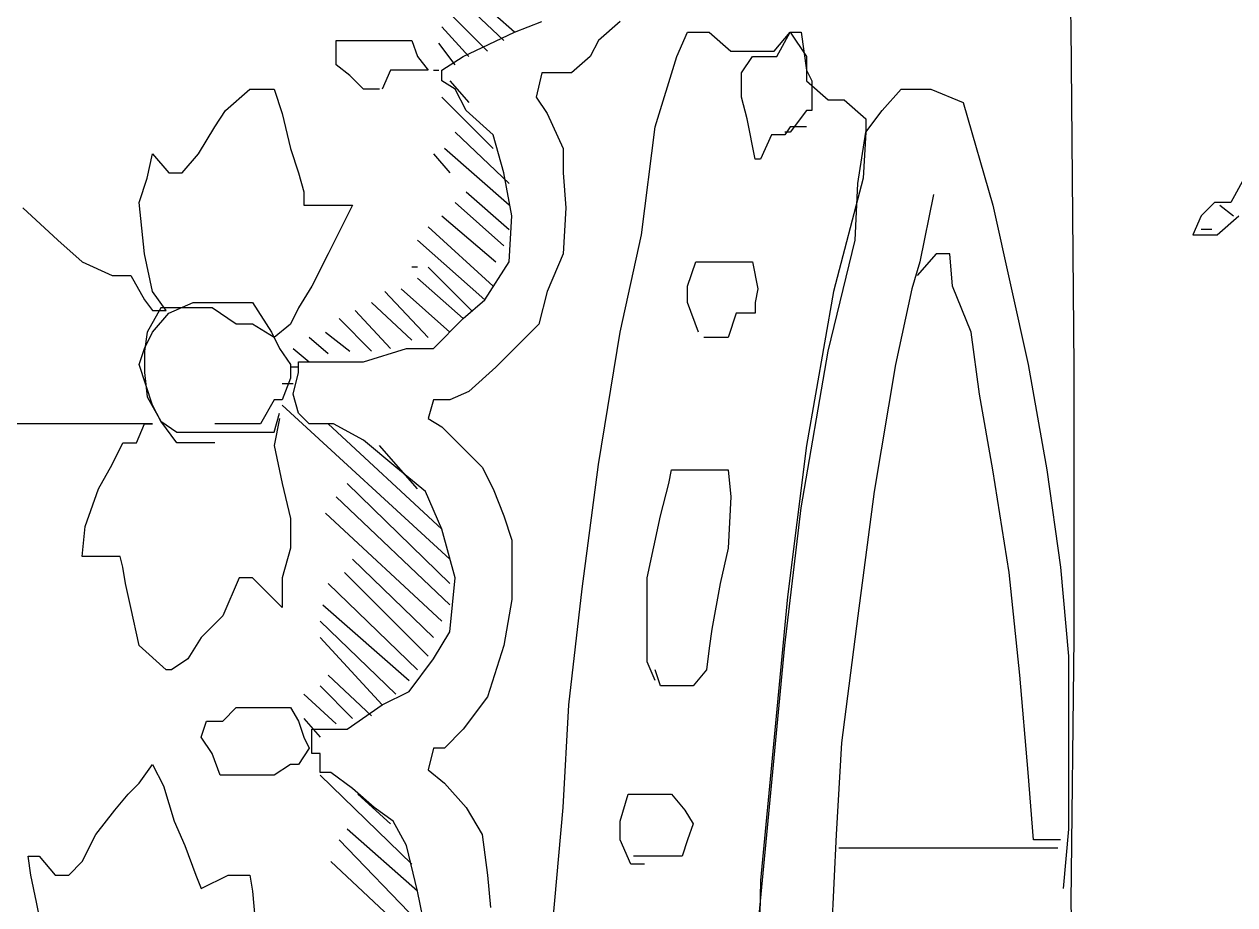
# Model space of a CAD drawing. Extents: x 735054 to 735644, y 4350981 to 4352008.
# Drawn here: x 735081.105 to 735085.585, y 4351842.97 to 4351846.23 of the extents above; entities that cross this region are included whole.
import ezdxf

# ---------------------------------------------------------------- set-up
doc = ezdxf.new("R2010")
doc.units = 0
doc.layers.get('0').update_dxf_attribs({"linetype": 'CONTINUOUS'})

msp = doc.modelspace()

# ---------------------------------------------------------------- linework, layer by layer
at = {"color": 0, "linetype": 'CONTINUOUS'}
for p, q in [((735084.98, 4351846.22), (735084.95, 4351847.31)), ((735084.98, 4351846.22), (735084.95, 4351847.31)), ((735082.71, 4351846.33), (735082.88, 4351846.17)), ((735082.71, 4351846.33), (735082.88, 4351846.17)), ((735082.92, 4351846.2), (735082.74, 4351846.36)), ((735082.92, 4351846.2), (735082.74, 4351846.36)), ((735082.82, 4351846.13), (735082.68, 4351846.27)), ((735082.82, 4351846.13), (735082.68, 4351846.27)), ((735082.92, 4351846.2), (735083.02, 4351846.24)), ((735082.92, 4351846.2), (735083.02, 4351846.24)), ((735083.31, 4351846.24), (735083.23, 4351846.17)), ((735083.31, 4351846.24), (735083.23, 4351846.17)), ((735082.65, 4351846.22), (735082.75, 4351846.11)), ((735082.65, 4351846.22), (735082.75, 4351846.11)), ((735082.73, 4351846.11), (735082.92, 4351846.2)), ((735082.73, 4351846.11), (735082.92, 4351846.2)), ((735083.52, 4351846.11), (735083.56, 4351846.2)), ((735083.52, 4351846.11), (735083.56, 4351846.2)), ((735083.56, 4351846.2), (735083.59, 4351846.2)), ((735083.56, 4351846.2), (735083.59, 4351846.2)), ((735083.59, 4351846.2), (735083.64, 4351846.2)), ((735083.59, 4351846.2), (735083.64, 4351846.2)), ((735083.64, 4351846.2), (735083.72, 4351846.13)), ((735083.64, 4351846.2), (735083.72, 4351846.13)), ((735083.88, 4351846.13), (735083.94, 4351846.2)), ((735083.88, 4351846.13), (735083.94, 4351846.2)), ((735083.89, 4351846.11), (735083.94, 4351846.2)), ((735083.89, 4351846.11), (735083.94, 4351846.2)), ((735083.94, 4351846.2), (735084, 4351846.11)), ((735083.94, 4351846.2), (735083.98, 4351846.2)), ((735083.94, 4351846.2), (735084, 4351846.11)), ((735083.94, 4351846.2), (735083.98, 4351846.2)), ((735083.98, 4351846.2), (735084, 4351846.06)), ((735083.98, 4351846.2), (735084, 4351846.06)), ((735084.99, 4351844.96), (735084.98, 4351846.22)), ((735084.99, 4351844.96), (735084.98, 4351846.22)), ((735082.26, 4351846.08), (735082.26, 4351846.17)), ((735082.26, 4351846.17), (735082.3, 4351846.17)), ((735082.26, 4351846.08), (735082.26, 4351846.17)), ((735082.26, 4351846.17), (735082.3, 4351846.17)), ((735082.3, 4351846.17), (735082.36, 4351846.17)), ((735082.3, 4351846.17), (735082.36, 4351846.17)), ((735082.36, 4351846.17), (735082.42, 4351846.17)), ((735082.36, 4351846.17), (735082.42, 4351846.17)), ((735082.42, 4351846.17), (735082.48, 4351846.17)), ((735082.42, 4351846.17), (735082.48, 4351846.17)), ((735082.48, 4351846.17), (735082.54, 4351846.17)), ((735082.48, 4351846.17), (735082.54, 4351846.17)), ((735082.54, 4351846.17), (735082.56, 4351846.11)), ((735082.54, 4351846.17), (735082.56, 4351846.11)), ((735082.7, 4351846.08), (735082.64, 4351846.16)), ((735082.7, 4351846.08), (735082.64, 4351846.16)), ((735083.23, 4351846.17), (735083.2, 4351846.11)), ((735083.23, 4351846.17), (735083.2, 4351846.11)), ((735082.56, 4351846.11), (735082.6, 4351846.06)), ((735082.56, 4351846.11), (735082.6, 4351846.06)), ((735082.65, 4351846.06), (735082.73, 4351846.11)), ((735082.65, 4351846.06), (735082.73, 4351846.11)), ((735083.2, 4351846.11), (735083.13, 4351846.05)), ((735083.2, 4351846.11), (735083.13, 4351846.05)), ((735083.44, 4351845.85), (735083.52, 4351846.11)), ((735083.44, 4351845.85), (735083.52, 4351846.11)), ((735083.72, 4351846.13), (735083.76, 4351846.13)), ((735083.72, 4351846.13), (735083.76, 4351846.13)), ((735083.76, 4351846.13), (735083.83, 4351846.13)), ((735083.76, 4351846.13), (735083.83, 4351846.13)), ((735083.76, 4351846.05), (735083.8, 4351846.11)), ((735083.76, 4351846.05), (735083.8, 4351846.11)), ((735083.8, 4351846.11), (735083.84, 4351846.11)), ((735083.8, 4351846.11), (735083.84, 4351846.11)), ((735083.83, 4351846.13), (735083.88, 4351846.13)), ((735083.83, 4351846.13), (735083.88, 4351846.13)), ((735083.84, 4351846.11), (735083.89, 4351846.11)), ((735083.84, 4351846.11), (735083.89, 4351846.11)), ((735084, 4351846.11), (735084, 4351846.02)), ((735084, 4351846.11), (735084, 4351846.02)), ((735082.31, 4351846.04), (735082.26, 4351846.08)), ((735082.31, 4351846.04), (735082.26, 4351846.08)), ((735082.36, 4351845.99), (735082.31, 4351846.04)), ((735082.36, 4351845.99), (735082.31, 4351846.04)), ((735082.46, 4351846.06), (735082.43, 4351845.99)), ((735082.46, 4351846.06), (735082.43, 4351845.99)), ((735082.53, 4351846.06), (735082.46, 4351846.06)), ((735082.53, 4351846.06), (735082.46, 4351846.06)), ((735082.56, 4351846.06), (735082.53, 4351846.06)), ((735082.56, 4351846.06), (735082.53, 4351846.06)), ((735082.6, 4351846.06), (735082.56, 4351846.06)), ((735082.6, 4351846.06), (735082.56, 4351846.06)), ((735082.62, 4351846.06), (735082.64, 4351846.06)), ((735082.62, 4351846.06), (735082.64, 4351846.06)), ((735082.65, 4351846.02), (735082.65, 4351846.06)), ((735082.65, 4351846.02), (735082.65, 4351846.06)), ((735082.7, 4351845.99), (735082.65, 4351846.02)), ((735082.7, 4351845.99), (735082.65, 4351846.02)), ((735082.68, 4351846.02), (735082.75, 4351845.94)), ((735082.68, 4351846.02), (735082.75, 4351845.94)), ((735083.02, 4351846.05), (735083, 4351845.96)), ((735083.02, 4351846.05), (735083, 4351845.96)), ((735083.06, 4351846.05), (735083.02, 4351846.05)), ((735083.06, 4351846.05), (735083.02, 4351846.05)), ((735083.13, 4351846.05), (735083.06, 4351846.05)), ((735083.13, 4351846.05), (735083.06, 4351846.05)), ((735083.76, 4351845.96), (735083.76, 4351846.05)), ((735083.76, 4351845.96), (735083.76, 4351846.05)), ((735084, 4351846.06), (735084.02, 4351846.02)), ((735084, 4351846.06), (735084.02, 4351846.02)), ((735084, 4351846.02), (735084.08, 4351845.95)), ((735084, 4351846.02), (735084.08, 4351845.95)), ((735084.02, 4351846.02), (735084.02, 4351845.96)), ((735084.02, 4351846.02), (735084.02, 4351845.96)), ((735081.85, 4351845.91), (735081.94, 4351845.99)), ((735081.85, 4351845.91), (735081.94, 4351845.99)), ((735081.94, 4351845.99), (735082, 4351845.99)), ((735081.94, 4351845.99), (735082, 4351845.99)), ((735082, 4351845.99), (735082.03, 4351845.99)), ((735082, 4351845.99), (735082.03, 4351845.99)), ((735082.03, 4351845.99), (735082.06, 4351845.9)), ((735082.03, 4351845.99), (735082.06, 4351845.9)), ((735082.42, 4351845.99), (735082.36, 4351845.99)), ((735082.42, 4351845.99), (735082.36, 4351845.99)), ((735082.74, 4351845.91), (735082.7, 4351845.99)), ((735082.74, 4351845.91), (735082.7, 4351845.99)), ((735084.28, 4351845.91), (735084.35, 4351845.99)), ((735084.28, 4351845.91), (735084.35, 4351845.99)), ((735084.35, 4351845.99), (735084.46, 4351845.99)), ((735084.35, 4351845.99), (735084.46, 4351845.99)), ((735084.46, 4351845.99), (735084.58, 4351845.94)), ((735084.46, 4351845.99), (735084.58, 4351845.94)), ((735082.84, 4351845.77), (735082.65, 4351845.96)), ((735082.84, 4351845.77), (735082.65, 4351845.96)), ((735083, 4351845.96), (735083.04, 4351845.9)), ((735083, 4351845.96), (735083.04, 4351845.9)), ((735083.78, 4351845.88), (735083.76, 4351845.96)), ((735083.78, 4351845.88), (735083.76, 4351845.96)), ((735084.02, 4351845.96), (735084.02, 4351845.91)), ((735084.02, 4351845.96), (735084.02, 4351845.91)), ((735084.08, 4351845.95), (735084.14, 4351845.95)), ((735084.08, 4351845.95), (735084.14, 4351845.95)), ((735084.14, 4351845.95), (735084.22, 4351845.88)), ((735084.14, 4351845.95), (735084.22, 4351845.88)), ((735084.58, 4351845.94), (735084.69, 4351845.56)), ((735084.58, 4351845.94), (735084.69, 4351845.56)), ((735081.81, 4351845.85), (735081.85, 4351845.91)), ((735081.81, 4351845.85), (735081.85, 4351845.91)), ((735082.06, 4351845.9), (735082.09, 4351845.77)), ((735082.06, 4351845.9), (735082.09, 4351845.77)), ((735082.84, 4351845.82), (735082.74, 4351845.91)), ((735082.84, 4351845.82), (735082.74, 4351845.91)), ((735083.04, 4351845.9), (735083.1, 4351845.77)), ((735083.04, 4351845.9), (735083.1, 4351845.77)), ((735084, 4351845.91), (735083.94, 4351845.83)), ((735084, 4351845.91), (735083.94, 4351845.83)), ((735084.02, 4351845.91), (735084, 4351845.91)), ((735084.02, 4351845.91), (735084, 4351845.91)), ((735084.22, 4351845.83), (735084.28, 4351845.91)), ((735084.22, 4351845.83), (735084.28, 4351845.91)), ((735081.75, 4351845.75), (735081.81, 4351845.85)), ((735081.75, 4351845.75), (735081.81, 4351845.85)), ((735083.39, 4351845.45), (735083.44, 4351845.85)), ((735083.39, 4351845.45), (735083.44, 4351845.85)), ((735083.81, 4351845.73), (735083.78, 4351845.88)), ((735083.81, 4351845.73), (735083.78, 4351845.88)), ((735083.94, 4351845.85), (735083.92, 4351845.82)), ((735083.94, 4351845.85), (735083.92, 4351845.82)), ((735084, 4351845.85), (735083.94, 4351845.85)), ((735084, 4351845.85), (735083.94, 4351845.85)), ((735084.22, 4351845.88), (735084.22, 4351845.83)), ((735084.22, 4351845.88), (735084.22, 4351845.83)), ((735082.7, 4351845.83), (735082.9, 4351845.64)), ((735082.7, 4351845.83), (735082.9, 4351845.64)), ((735082.88, 4351845.68), (735082.84, 4351845.82)), ((735082.88, 4351845.68), (735082.84, 4351845.82)), ((735083.87, 4351845.82), (735083.83, 4351845.73)), ((735083.87, 4351845.82), (735083.83, 4351845.73)), ((735083.92, 4351845.82), (735083.87, 4351845.82)), ((735083.92, 4351845.82), (735083.87, 4351845.82)), ((735083.94, 4351845.83), (735083.92, 4351845.83)), ((735083.94, 4351845.83), (735083.92, 4351845.83)), ((735084.19, 4351845.64), (735084.22, 4351845.83)), ((735084.19, 4351845.64), (735084.22, 4351845.83)), ((735084.22, 4351845.83), (735084.21, 4351845.66)), ((735084.22, 4351845.83), (735084.21, 4351845.66)), ((735081.56, 4351845.66), (735081.58, 4351845.75)), ((735081.56, 4351845.66), (735081.58, 4351845.75)), ((735081.58, 4351845.75), (735081.64, 4351845.68)), ((735081.58, 4351845.75), (735081.64, 4351845.68)), ((735081.69, 4351845.68), (735081.75, 4351845.75)), ((735081.69, 4351845.68), (735081.75, 4351845.75)), ((735082.09, 4351845.77), (735082.12, 4351845.68)), ((735082.09, 4351845.77), (735082.12, 4351845.68)), ((735082.62, 4351845.75), (735082.68, 4351845.68)), ((735082.62, 4351845.75), (735082.68, 4351845.68)), ((735082.9, 4351845.56), (735082.66, 4351845.77)), ((735082.9, 4351845.56), (735082.66, 4351845.77)), ((735083.1, 4351845.77), (735083.1, 4351845.68)), ((735083.1, 4351845.77), (735083.1, 4351845.68)), ((735083.83, 4351845.73), (735083.81, 4351845.73)), ((735083.83, 4351845.73), (735083.81, 4351845.73)), ((735081.53, 4351845.57), (735081.56, 4351845.66)), ((735081.53, 4351845.57), (735081.56, 4351845.66)), ((735081.64, 4351845.68), (735081.69, 4351845.68)), ((735081.64, 4351845.68), (735081.69, 4351845.68)), ((735082.12, 4351845.68), (735082.14, 4351845.61)), ((735082.12, 4351845.68), (735082.14, 4351845.61)), ((735082.91, 4351845.52), (735082.88, 4351845.68)), ((735082.91, 4351845.52), (735082.88, 4351845.68)), ((735083.1, 4351845.68), (735083.11, 4351845.55)), ((735083.1, 4351845.68), (735083.11, 4351845.55)), ((735084.21, 4351845.66), (735084.1, 4351845.24)), ((735084.21, 4351845.66), (735084.1, 4351845.24)), ((735085.62, 4351845.66), (735085.57, 4351845.57)), ((735085.62, 4351845.66), (735085.57, 4351845.57)), ((735084.18, 4351845.43), (735084.19, 4351845.64)), ((735084.18, 4351845.43), (735084.19, 4351845.64)), ((735081.55, 4351845.38), (735081.53, 4351845.57)), ((735081.55, 4351845.38), (735081.53, 4351845.57)), ((735082.14, 4351845.61), (735082.14, 4351845.56)), ((735082.14, 4351845.61), (735082.14, 4351845.56)), ((735082.88, 4351845.41), (735082.7, 4351845.57)), ((735082.88, 4351845.41), (735082.7, 4351845.57)), ((735082.74, 4351845.61), (735082.9, 4351845.47)), ((735082.74, 4351845.61), (735082.9, 4351845.47)), ((735084.47, 4351845.6), (735084.42, 4351845.35)), ((735084.47, 4351845.6), (735084.42, 4351845.35)), ((735085.51, 4351845.57), (735085.46, 4351845.52)), ((735085.51, 4351845.57), (735085.46, 4351845.52)), ((735085.57, 4351845.57), (735085.51, 4351845.57)), ((735085.57, 4351845.57), (735085.51, 4351845.57)), ((735081.1, 4351845.55), (735081.23, 4351845.43)), ((735081.1, 4351845.55), (735081.23, 4351845.43)), ((735082.14, 4351845.56), (735082.24, 4351845.56)), ((735082.14, 4351845.56), (735082.24, 4351845.56)), ((735082.24, 4351845.56), (735082.32, 4351845.56)), ((735082.24, 4351845.56), (735082.32, 4351845.56)), ((735082.32, 4351845.56), (735082.3, 4351845.52)), ((735082.32, 4351845.56), (735082.3, 4351845.52)), ((735083.11, 4351845.55), (735083.1, 4351845.38)), ((735083.11, 4351845.55), (735083.1, 4351845.38)), ((735084.69, 4351845.56), (735084.82, 4351844.97)), ((735084.69, 4351845.56), (735084.82, 4351844.97)), ((735085.53, 4351845.56), (735085.58, 4351845.52)), ((735085.53, 4351845.56), (735085.58, 4351845.52)), ((735082.3, 4351845.52), (735082.23, 4351845.38)), ((735082.3, 4351845.52), (735082.23, 4351845.38)), ((735082.84, 4351845.26), (735082.6, 4351845.48)), ((735082.84, 4351845.26), (735082.6, 4351845.48)), ((735082.65, 4351845.52), (735082.85, 4351845.35)), ((735082.65, 4351845.52), (735082.85, 4351845.35)), ((735082.9, 4351845.35), (735082.91, 4351845.52)), ((735082.9, 4351845.35), (735082.91, 4351845.52)), ((735085.46, 4351845.52), (735085.43, 4351845.45)), ((735085.46, 4351845.52), (735085.43, 4351845.45)), ((735085.52, 4351845.45), (735085.6, 4351845.52)), ((735085.52, 4351845.45), (735085.6, 4351845.52)), ((735083.31, 4351845.09), (735083.39, 4351845.45)), ((735083.31, 4351845.09), (735083.39, 4351845.45)), ((735085.43, 4351845.45), (735085.52, 4351845.45)), ((735085.43, 4351845.45), (735085.52, 4351845.45)), ((735085.5, 4351845.47), (735085.46, 4351845.47)), ((735085.5, 4351845.47), (735085.46, 4351845.47)), ((735081.23, 4351845.43), (735081.32, 4351845.35)), ((735081.23, 4351845.43), (735081.32, 4351845.35)), ((735082.56, 4351845.43), (735082.81, 4351845.21)), ((735082.56, 4351845.43), (735082.81, 4351845.21)), ((735084.08, 4351845.02), (735084.18, 4351845.43)), ((735084.08, 4351845.02), (735084.18, 4351845.43)), ((735081.32, 4351845.35), (735081.43, 4351845.3)), ((735081.32, 4351845.35), (735081.43, 4351845.3)), ((735081.58, 4351845.24), (735081.55, 4351845.38)), ((735081.58, 4351845.24), (735081.55, 4351845.38)), ((735082.23, 4351845.38), (735082.17, 4351845.26)), ((735082.23, 4351845.38), (735082.17, 4351845.26)), ((735082.81, 4351845.21), (735082.9, 4351845.35)), ((735082.81, 4351845.21), (735082.9, 4351845.35)), ((735083.1, 4351845.38), (735083.04, 4351845.24)), ((735083.1, 4351845.38), (735083.04, 4351845.24)), ((735083.56, 4351845.26), (735083.59, 4351845.35)), ((735083.56, 4351845.26), (735083.59, 4351845.35)), ((735083.59, 4351845.35), (735083.67, 4351845.35)), ((735083.59, 4351845.35), (735083.67, 4351845.35)), ((735083.67, 4351845.35), (735083.74, 4351845.35)), ((735083.67, 4351845.35), (735083.74, 4351845.35)), ((735083.74, 4351845.35), (735083.8, 4351845.35)), ((735083.74, 4351845.35), (735083.8, 4351845.35)), ((735083.8, 4351845.35), (735083.82, 4351845.25)), ((735083.8, 4351845.35), (735083.82, 4351845.25)), ((735084.42, 4351845.35), (735084.39, 4351845.25)), ((735084.42, 4351845.35), (735084.39, 4351845.25)), ((735084.48, 4351845.38), (735084.41, 4351845.3)), ((735084.48, 4351845.38), (735084.41, 4351845.3)), ((735084.53, 4351845.38), (735084.48, 4351845.38)), ((735084.53, 4351845.38), (735084.48, 4351845.38)), ((735084.54, 4351845.26), (735084.53, 4351845.38)), ((735084.54, 4351845.26), (735084.53, 4351845.38)), ((735081.43, 4351845.3), (735081.5, 4351845.3)), ((735081.43, 4351845.3), (735081.5, 4351845.3)), ((735081.5, 4351845.3), (735081.55, 4351845.21)), ((735081.5, 4351845.3), (735081.55, 4351845.21)), ((735082.56, 4351845.33), (735082.54, 4351845.33)), ((735082.56, 4351845.33), (735082.54, 4351845.33)), ((735082.76, 4351845.17), (735082.6, 4351845.33)), ((735082.76, 4351845.17), (735082.6, 4351845.33)), ((735082.17, 4351845.26), (735082.12, 4351845.18)), ((735082.17, 4351845.26), (735082.12, 4351845.18)), ((735082.56, 4351845.29), (735082.73, 4351845.14)), ((735082.56, 4351845.29), (735082.73, 4351845.14)), ((735083.56, 4351845.2), (735083.56, 4351845.26)), ((735083.56, 4351845.2), (735083.56, 4351845.26)), ((735084.61, 4351845.09), (735084.54, 4351845.26)), ((735084.61, 4351845.09), (735084.54, 4351845.26)), ((735081.55, 4351845.21), (735081.58, 4351845.17)), ((735081.55, 4351845.21), (735081.58, 4351845.17)), ((735081.63, 4351845.17), (735081.58, 4351845.24)), ((735081.63, 4351845.17), (735081.58, 4351845.24)), ((735082.44, 4351845.24), (735082.6, 4351845.07)), ((735082.44, 4351845.24), (735082.6, 4351845.07)), ((735082.68, 4351845.09), (735082.5, 4351845.25)), ((735082.68, 4351845.09), (735082.5, 4351845.25)), ((735082.73, 4351845.14), (735082.81, 4351845.21)), ((735082.73, 4351845.14), (735082.81, 4351845.21)), ((735083.04, 4351845.24), (735083.01, 4351845.12)), ((735083.04, 4351845.24), (735083.01, 4351845.12)), ((735083.82, 4351845.25), (735083.81, 4351845.2)), ((735083.82, 4351845.25), (735083.81, 4351845.2)), ((735084.1, 4351845.24), (735084, 4351844.67)), ((735084.1, 4351845.24), (735084, 4351844.67)), ((735084.39, 4351845.25), (735084.33, 4351844.97)), ((735084.39, 4351845.25), (735084.33, 4351844.97)), ((735081.61, 4351845.18), (735081.56, 4351845.09)), ((735081.61, 4351845.18), (735081.56, 4351845.09)), ((735081.58, 4351845.17), (735081.63, 4351845.17)), ((735081.58, 4351845.17), (735081.63, 4351845.17)), ((735081.67, 4351845.18), (735081.61, 4351845.18)), ((735081.67, 4351845.18), (735081.61, 4351845.18)), ((735081.64, 4351845.16), (735081.73, 4351845.2)), ((735081.64, 4351845.16), (735081.73, 4351845.2)), ((735081.8, 4351845.18), (735081.67, 4351845.18)), ((735081.8, 4351845.18), (735081.67, 4351845.18)), ((735081.73, 4351845.2), (735081.81, 4351845.2)), ((735081.73, 4351845.2), (735081.81, 4351845.2)), ((735081.89, 4351845.12), (735081.8, 4351845.18)), ((735081.89, 4351845.12), (735081.8, 4351845.18)), ((735081.81, 4351845.2), (735081.89, 4351845.2)), ((735081.81, 4351845.2), (735081.89, 4351845.2)), ((735081.89, 4351845.2), (735081.95, 4351845.2)), ((735081.89, 4351845.2), (735081.95, 4351845.2)), ((735081.95, 4351845.2), (735082.02, 4351845.09)), ((735081.95, 4351845.2), (735082.02, 4351845.09)), ((735082.12, 4351845.18), (735082.09, 4351845.12)), ((735082.12, 4351845.18), (735082.09, 4351845.12)), ((735082.33, 4351845.17), (735082.46, 4351845.03)), ((735082.33, 4351845.17), (735082.46, 4351845.03)), ((735082.54, 4351845.06), (735082.39, 4351845.2)), ((735082.54, 4351845.06), (735082.39, 4351845.2)), ((735083.6, 4351845.09), (735083.56, 4351845.2)), ((735083.6, 4351845.09), (735083.56, 4351845.2)), ((735083.81, 4351845.2), (735083.81, 4351845.16)), ((735083.81, 4351845.2), (735083.81, 4351845.16)), ((735081.58, 4351845.09), (735081.64, 4351845.16)), ((735081.58, 4351845.09), (735081.64, 4351845.16)), ((735081.95, 4351845.12), (735081.89, 4351845.12)), ((735081.95, 4351845.12), (735081.89, 4351845.12)), ((735082.03, 4351845.07), (735081.95, 4351845.12)), ((735082.03, 4351845.07), (735081.95, 4351845.12)), ((735082.09, 4351845.12), (735082.03, 4351845.07)), ((735082.09, 4351845.12), (735082.03, 4351845.07)), ((735082.39, 4351845.02), (735082.27, 4351845.14)), ((735082.39, 4351845.02), (735082.27, 4351845.14)), ((735082.62, 4351845.03), (735082.73, 4351845.14)), ((735082.62, 4351845.03), (735082.73, 4351845.14)), ((735083.01, 4351845.12), (735082.92, 4351845.03)), ((735083.01, 4351845.12), (735082.92, 4351845.03)), ((735083.74, 4351845.16), (735083.71, 4351845.07)), ((735083.74, 4351845.16), (735083.71, 4351845.07)), ((735083.8, 4351845.16), (735083.74, 4351845.16)), ((735083.8, 4351845.16), (735083.74, 4351845.16)), ((735083.81, 4351845.16), (735083.8, 4351845.16)), ((735083.81, 4351845.16), (735083.8, 4351845.16)), ((735081.56, 4351845.09), (735081.55, 4351845.02)), ((735081.55, 4351845.03), (735081.58, 4351845.09)), ((735081.56, 4351845.09), (735081.55, 4351845.02)), ((735081.55, 4351845.03), (735081.58, 4351845.09)), ((735082.02, 4351845.09), (735082.05, 4351845.03)), ((735082.02, 4351845.09), (735082.05, 4351845.03)), ((735082.22, 4351845.09), (735082.31, 4351845.02)), ((735082.22, 4351845.09), (735082.31, 4351845.02)), ((735083.23, 4351844.6), (735083.31, 4351845.09)), ((735083.23, 4351844.6), (735083.31, 4351845.09)), ((735084.64, 4351844.86), (735084.61, 4351845.09)), ((735084.64, 4351844.86), (735084.61, 4351845.09)), ((735082.23, 4351845.01), (735082.16, 4351845.07)), ((735082.23, 4351845.01), (735082.16, 4351845.07)), ((735083.65, 4351845.07), (735083.62, 4351845.07)), ((735083.65, 4351845.07), (735083.62, 4351845.07)), ((735083.71, 4351845.07), (735083.65, 4351845.07)), ((735083.71, 4351845.07), (735083.65, 4351845.07)), ((735081.53, 4351844.97), (735081.55, 4351845.03)), ((735081.53, 4351844.97), (735081.55, 4351845.03)), ((735081.55, 4351845.02), (735081.55, 4351844.94)), ((735081.55, 4351845.02), (735081.55, 4351844.94)), ((735082.05, 4351845.03), (735082.09, 4351844.97)), ((735082.05, 4351845.03), (735082.09, 4351844.97)), ((735082.1, 4351845.03), (735082.16, 4351844.98)), ((735082.1, 4351845.03), (735082.16, 4351844.98)), ((735082.36, 4351844.98), (735082.52, 4351845.03)), ((735082.36, 4351844.98), (735082.52, 4351845.03)), ((735082.52, 4351845.03), (735082.62, 4351845.03)), ((735082.52, 4351845.03), (735082.62, 4351845.03)), ((735082.92, 4351845.03), (735082.85, 4351844.96)), ((735082.92, 4351845.03), (735082.85, 4351844.96)), ((735083.98, 4351844.44), (735084.08, 4351845.02)), ((735083.98, 4351844.44), (735084.08, 4351845.02)), ((735081.58, 4351844.82), (735081.53, 4351844.97)), ((735081.58, 4351844.82), (735081.53, 4351844.97)), ((735082.09, 4351844.97), (735082.09, 4351844.92)), ((735082.09, 4351844.97), (735082.09, 4351844.92)), ((735082.12, 4351844.96), (735082.09, 4351844.96)), ((735082.12, 4351844.96), (735082.09, 4351844.96)), ((735082.12, 4351844.94), (735082.12, 4351844.98)), ((735082.12, 4351844.98), (735082.17, 4351844.98)), ((735082.12, 4351844.94), (735082.12, 4351844.98)), ((735082.12, 4351844.98), (735082.17, 4351844.98)), ((735082.17, 4351844.98), (735082.36, 4351844.98)), ((735082.17, 4351844.98), (735082.36, 4351844.98)), ((735082.85, 4351844.96), (735082.75, 4351844.87)), ((735082.85, 4351844.96), (735082.75, 4351844.87)), ((735084.33, 4351844.97), (735084.25, 4351844.5)), ((735084.33, 4351844.97), (735084.25, 4351844.5)), ((735084.82, 4351844.97), (735084.89, 4351844.58)), ((735084.82, 4351844.97), (735084.89, 4351844.58)), ((735084.99, 4351843.96), (735084.99, 4351844.96)), ((735084.99, 4351843.96), (735084.99, 4351844.96)), ((735081.55, 4351844.94), (735081.56, 4351844.85)), ((735081.55, 4351844.94), (735081.56, 4351844.85)), ((735082.09, 4351844.92), (735082.06, 4351844.84)), ((735082.09, 4351844.92), (735082.06, 4351844.84)), ((735082.06, 4351844.9), (735082.1, 4351844.9)), ((735082.06, 4351844.9), (735082.1, 4351844.9)), ((735082.1, 4351844.86), (735082.12, 4351844.94)), ((735082.1, 4351844.86), (735082.12, 4351844.94)), ((735082.12, 4351844.79), (735082.1, 4351844.86)), ((735082.12, 4351844.79), (735082.1, 4351844.86)), ((735082.75, 4351844.87), (735082.68, 4351844.84)), ((735082.75, 4351844.87), (735082.68, 4351844.84)), ((735084.69, 4351844.58), (735084.64, 4351844.86)), ((735084.69, 4351844.58), (735084.64, 4351844.86)), ((735081.56, 4351844.85), (735081.61, 4351844.76)), ((735081.56, 4351844.85), (735081.61, 4351844.76)), ((735081.61, 4351844.76), (735081.58, 4351844.82)), ((735081.61, 4351844.76), (735081.58, 4351844.82)), ((735082.03, 4351844.84), (735081.98, 4351844.75)), ((735082.03, 4351844.84), (735081.98, 4351844.75)), ((735082.06, 4351844.84), (735082.03, 4351844.84)), ((735082.06, 4351844.84), (735082.03, 4351844.84)), ((735082.68, 4351844.25), (735082.06, 4351844.82)), ((735082.68, 4351844.25), (735082.06, 4351844.82)), ((735082.62, 4351844.84), (735082.6, 4351844.77)), ((735082.62, 4351844.84), (735082.6, 4351844.77)), ((735082.68, 4351844.84), (735082.62, 4351844.84)), ((735082.68, 4351844.84), (735082.62, 4351844.84)), ((735082.03, 4351844.72), (735082.05, 4351844.79)), ((735082.03, 4351844.72), (735082.05, 4351844.79)), ((735082.05, 4351844.77), (735082.03, 4351844.67)), ((735082.05, 4351844.77), (735082.03, 4351844.67)), ((735082.16, 4351844.75), (735082.12, 4351844.79)), ((735082.16, 4351844.75), (735082.12, 4351844.79)), ((735082.6, 4351844.77), (735082.65, 4351844.74)), ((735082.6, 4351844.77), (735082.65, 4351844.74)), ((735081.3, 4351844.75), (735081.07, 4351844.75)), ((735081.3, 4351844.75), (735081.07, 4351844.75)), ((735081.4, 4351844.75), (735081.3, 4351844.75)), ((735081.4, 4351844.75), (735081.3, 4351844.75)), ((735081.5, 4351844.75), (735081.4, 4351844.75)), ((735081.5, 4351844.75), (735081.4, 4351844.75)), ((735081.58, 4351844.75), (735081.5, 4351844.75)), ((735081.58, 4351844.75), (735081.5, 4351844.75)), ((735081.52, 4351844.68), (735081.55, 4351844.75)), ((735081.52, 4351844.68), (735081.55, 4351844.75)), ((735081.55, 4351844.75), (735081.58, 4351844.75)), ((735081.55, 4351844.75), (735081.58, 4351844.75)), ((735081.61, 4351844.76), (735081.67, 4351844.72)), ((735081.67, 4351844.68), (735081.61, 4351844.76)), ((735081.61, 4351844.76), (735081.67, 4351844.72)), ((735081.67, 4351844.68), (735081.61, 4351844.76)), ((735081.67, 4351844.72), (735081.76, 4351844.72)), ((735081.67, 4351844.72), (735081.76, 4351844.72)), ((735081.76, 4351844.72), (735081.85, 4351844.72)), ((735081.76, 4351844.72), (735081.85, 4351844.72)), ((735081.86, 4351844.75), (735081.81, 4351844.75)), ((735081.86, 4351844.75), (735081.81, 4351844.75)), ((735081.85, 4351844.72), (735081.97, 4351844.72)), ((735081.85, 4351844.72), (735081.97, 4351844.72)), ((735081.89, 4351844.75), (735081.86, 4351844.75)), ((735081.89, 4351844.75), (735081.86, 4351844.75)), ((735081.94, 4351844.75), (735081.89, 4351844.75)), ((735081.94, 4351844.75), (735081.89, 4351844.75)), ((735081.98, 4351844.75), (735081.94, 4351844.75)), ((735081.98, 4351844.75), (735081.94, 4351844.75)), ((735081.97, 4351844.72), (735082.03, 4351844.72)), ((735081.97, 4351844.72), (735082.03, 4351844.72)), ((735082.25, 4351844.75), (735082.16, 4351844.75)), ((735082.25, 4351844.75), (735082.16, 4351844.75)), ((735082.23, 4351844.75), (735082.65, 4351844.36)), ((735082.23, 4351844.75), (735082.65, 4351844.36)), ((735082.36, 4351844.69), (735082.25, 4351844.75)), ((735082.36, 4351844.69), (735082.25, 4351844.75)), ((735082.65, 4351844.74), (735082.71, 4351844.68)), ((735082.65, 4351844.74), (735082.71, 4351844.68)), ((735081.43, 4351844.6), (735081.47, 4351844.68)), ((735081.43, 4351844.6), (735081.47, 4351844.68)), ((735081.47, 4351844.68), (735081.52, 4351844.68)), ((735081.47, 4351844.68), (735081.52, 4351844.68)), ((735081.75, 4351844.68), (735081.67, 4351844.68)), ((735081.75, 4351844.68), (735081.67, 4351844.68)), ((735081.81, 4351844.68), (735081.75, 4351844.68)), ((735081.81, 4351844.68), (735081.75, 4351844.68)), ((735082.48, 4351844.59), (735082.36, 4351844.69)), ((735082.48, 4351844.59), (735082.36, 4351844.69)), ((735082.71, 4351844.68), (735082.8, 4351844.59)), ((735082.71, 4351844.68), (735082.8, 4351844.59)), ((735082.03, 4351844.67), (735082.06, 4351844.53)), ((735082.03, 4351844.67), (735082.06, 4351844.53)), ((735082.56, 4351844.51), (735082.42, 4351844.67)), ((735082.56, 4351844.51), (735082.42, 4351844.67)), ((735084, 4351844.67), (735083.93, 4351844.11)), ((735084, 4351844.67), (735083.93, 4351844.11)), ((735081.38, 4351844.51), (735081.43, 4351844.6)), ((735081.38, 4351844.51), (735081.43, 4351844.6)), ((735082.59, 4351844.5), (735082.48, 4351844.59)), ((735082.59, 4351844.5), (735082.48, 4351844.59)), ((735082.8, 4351844.59), (735082.84, 4351844.51)), ((735082.8, 4351844.59), (735082.84, 4351844.51)), ((735083.17, 4351844.14), (735083.23, 4351844.6)), ((735083.17, 4351844.14), (735083.23, 4351844.6)), ((735083.49, 4351844.53), (735083.5, 4351844.58)), ((735083.49, 4351844.53), (735083.5, 4351844.58)), ((735083.5, 4351844.58), (735083.56, 4351844.58)), ((735083.5, 4351844.58), (735083.56, 4351844.58)), ((735083.56, 4351844.58), (735083.62, 4351844.58)), ((735083.56, 4351844.58), (735083.62, 4351844.58)), ((735083.62, 4351844.58), (735083.67, 4351844.58)), ((735083.62, 4351844.58), (735083.67, 4351844.58)), ((735083.67, 4351844.58), (735083.71, 4351844.58)), ((735083.67, 4351844.58), (735083.71, 4351844.58)), ((735083.71, 4351844.58), (735083.72, 4351844.48)), ((735083.71, 4351844.58), (735083.72, 4351844.48)), ((735084.75, 4351844.2), (735084.69, 4351844.58)), ((735084.75, 4351844.2), (735084.69, 4351844.58)), ((735084.89, 4351844.58), (735084.94, 4351844.22)), ((735084.89, 4351844.58), (735084.94, 4351844.22)), ((735081.33, 4351844.37), (735081.38, 4351844.51)), ((735081.33, 4351844.37), (735081.38, 4351844.51)), ((735082.06, 4351844.53), (735082.09, 4351844.4)), ((735082.06, 4351844.53), (735082.09, 4351844.4)), ((735082.3, 4351844.53), (735082.68, 4351844.16)), ((735082.3, 4351844.53), (735082.68, 4351844.16)), ((735082.65, 4351844.36), (735082.59, 4351844.5)), ((735082.65, 4351844.36), (735082.59, 4351844.5)), ((735082.84, 4351844.51), (735082.88, 4351844.41)), ((735082.84, 4351844.51), (735082.88, 4351844.41)), ((735083.46, 4351844.41), (735083.49, 4351844.53)), ((735083.46, 4351844.41), (735083.49, 4351844.53)), ((735084.25, 4351844.5), (735084.19, 4351844.04)), ((735084.25, 4351844.5), (735084.19, 4351844.04)), ((735082.68, 4351844.08), (735082.26, 4351844.48)), ((735082.68, 4351844.08), (735082.26, 4351844.48)), ((735083.72, 4351844.48), (735083.71, 4351844.29)), ((735083.72, 4351844.48), (735083.71, 4351844.29)), ((735082.22, 4351844.42), (735082.65, 4351844.02)), ((735082.22, 4351844.42), (735082.65, 4351844.02)), ((735082.88, 4351844.41), (735082.91, 4351844.32)), ((735082.88, 4351844.41), (735082.91, 4351844.32)), ((735083.41, 4351844.18), (735083.46, 4351844.41)), ((735083.41, 4351844.18), (735083.46, 4351844.41)), ((735083.92, 4351843.93), (735083.98, 4351844.44)), ((735083.92, 4351843.93), (735083.98, 4351844.44)), ((735081.32, 4351844.26), (735081.33, 4351844.37)), ((735081.32, 4351844.26), (735081.33, 4351844.37)), ((735082.09, 4351844.4), (735082.09, 4351844.29)), ((735082.09, 4351844.4), (735082.09, 4351844.29)), ((735082.7, 4351844.18), (735082.65, 4351844.36)), ((735082.7, 4351844.18), (735082.65, 4351844.36)), ((735082.91, 4351844.32), (735082.91, 4351844.22)), ((735082.91, 4351844.32), (735082.91, 4351844.22)), ((735082.09, 4351844.29), (735082.06, 4351844.18)), ((735082.09, 4351844.29), (735082.06, 4351844.18)), ((735083.71, 4351844.29), (735083.68, 4351844.16)), ((735083.71, 4351844.29), (735083.68, 4351844.16)), ((735081.41, 4351844.26), (735081.32, 4351844.26)), ((735081.41, 4351844.26), (735081.32, 4351844.26)), ((735081.46, 4351844.26), (735081.41, 4351844.26)), ((735081.46, 4351844.26), (735081.41, 4351844.26)), ((735081.47, 4351844.22), (735081.46, 4351844.26)), ((735081.47, 4351844.22), (735081.46, 4351844.26)), ((735082.62, 4351843.96), (735082.32, 4351844.25)), ((735082.62, 4351843.96), (735082.32, 4351844.25)), ((735081.48, 4351844.16), (735081.47, 4351844.22)), ((735081.48, 4351844.16), (735081.47, 4351844.22)), ((735081.9, 4351844.18), (735081.84, 4351844.04)), ((735081.9, 4351844.18), (735081.84, 4351844.04)), ((735081.95, 4351844.18), (735081.9, 4351844.18)), ((735081.95, 4351844.18), (735081.9, 4351844.18)), ((735082.02, 4351844.11), (735081.95, 4351844.18)), ((735082.02, 4351844.11), (735081.95, 4351844.18)), ((735082.06, 4351844.18), (735082.06, 4351844.14)), ((735082.06, 4351844.18), (735082.06, 4351844.14)), ((735082.29, 4351844.2), (735082.6, 4351843.89)), ((735082.29, 4351844.2), (735082.6, 4351843.89)), ((735082.68, 4351843.98), (735082.7, 4351844.18)), ((735082.68, 4351843.98), (735082.7, 4351844.18)), ((735082.91, 4351844.22), (735082.91, 4351844.1)), ((735082.91, 4351844.22), (735082.91, 4351844.1)), ((735083.41, 4351843.98), (735083.41, 4351844.18)), ((735083.41, 4351843.98), (735083.41, 4351844.18)), ((735084.79, 4351843.82), (735084.75, 4351844.2)), ((735084.79, 4351843.82), (735084.75, 4351844.2)), ((735084.94, 4351844.22), (735084.97, 4351843.89)), ((735084.94, 4351844.22), (735084.97, 4351843.89)), ((735081.5, 4351844.07), (735081.48, 4351844.16)), ((735081.5, 4351844.07), (735081.48, 4351844.16)), ((735082.06, 4351844.14), (735082.06, 4351844.07)), ((735082.06, 4351844.14), (735082.06, 4351844.07)), ((735082.56, 4351843.84), (735082.23, 4351844.16)), ((735082.56, 4351843.84), (735082.23, 4351844.16)), ((735083.12, 4351843.71), (735083.17, 4351844.14)), ((735083.12, 4351843.71), (735083.17, 4351844.14)), ((735083.68, 4351844.16), (735083.65, 4351843.99)), ((735083.68, 4351844.16), (735083.65, 4351843.99)), ((735082.06, 4351844.07), (735082.02, 4351844.11)), ((735082.06, 4351844.07), (735082.02, 4351844.11)), ((735082.91, 4351844.1), (735082.88, 4351843.93)), ((735082.91, 4351844.1), (735082.88, 4351843.93)), ((735083.93, 4351844.11), (735083.88, 4351843.59)), ((735083.93, 4351844.11), (735083.88, 4351843.59)), ((735081.53, 4351843.93), (735081.5, 4351844.07)), ((735081.53, 4351843.93), (735081.5, 4351844.07)), ((735082.21, 4351844.08), (735082.53, 4351843.8)), ((735082.21, 4351844.08), (735082.53, 4351843.8)), ((735081.84, 4351844.04), (735081.76, 4351843.96)), ((735081.84, 4351844.04), (735081.76, 4351843.96)), ((735082.48, 4351843.75), (735082.2, 4351844.02)), ((735082.48, 4351843.75), (735082.2, 4351844.02)), ((735084.19, 4351844.04), (735084.13, 4351843.57)), ((735084.19, 4351844.04), (735084.13, 4351843.57)), ((735081.76, 4351843.96), (735081.71, 4351843.88)), ((735081.76, 4351843.96), (735081.71, 4351843.88)), ((735082.2, 4351843.96), (735082.43, 4351843.71)), ((735082.2, 4351843.96), (735082.43, 4351843.71)), ((735082.62, 4351843.88), (735082.68, 4351843.98)), ((735082.62, 4351843.88), (735082.68, 4351843.98)), ((735083.41, 4351843.87), (735083.41, 4351843.98)), ((735083.41, 4351843.87), (735083.41, 4351843.98)), ((735083.65, 4351843.99), (735083.64, 4351843.92)), ((735083.65, 4351843.99), (735083.64, 4351843.92)), ((735084.98, 4351842.98), (735084.99, 4351843.96)), ((735084.98, 4351842.98), (735084.99, 4351843.96)), ((735081.63, 4351843.84), (735081.53, 4351843.93)), ((735081.63, 4351843.84), (735081.53, 4351843.93)), ((735082.88, 4351843.93), (735082.82, 4351843.74)), ((735082.88, 4351843.93), (735082.82, 4351843.74)), ((735083.64, 4351843.92), (735083.63, 4351843.84)), ((735083.64, 4351843.92), (735083.63, 4351843.84)), ((735083.87, 4351843.41), (735083.92, 4351843.93)), ((735083.87, 4351843.41), (735083.92, 4351843.93)), ((735081.71, 4351843.88), (735081.65, 4351843.84)), ((735081.71, 4351843.88), (735081.65, 4351843.84)), ((735082.53, 4351843.76), (735082.62, 4351843.88)), ((735082.53, 4351843.76), (735082.62, 4351843.88)), ((735083.44, 4351843.8), (735083.41, 4351843.87)), ((735083.44, 4351843.8), (735083.41, 4351843.87)), ((735084.97, 4351843.89), (735084.97, 4351843.5)), ((735084.97, 4351843.89), (735084.97, 4351843.5)), ((735081.65, 4351843.84), (735081.63, 4351843.84)), ((735081.65, 4351843.84), (735081.63, 4351843.84)), ((735083.46, 4351843.78), (735083.44, 4351843.84)), ((735083.46, 4351843.78), (735083.44, 4351843.84)), ((735083.63, 4351843.84), (735083.58, 4351843.78)), ((735083.63, 4351843.84), (735083.58, 4351843.78)), ((735082.2, 4351843.78), (735082.32, 4351843.66)), ((735082.2, 4351843.78), (735082.32, 4351843.66)), ((735082.39, 4351843.67), (735082.23, 4351843.82)), ((735082.39, 4351843.67), (735082.23, 4351843.82)), ((735083.49, 4351843.78), (735083.46, 4351843.78)), ((735083.49, 4351843.78), (735083.46, 4351843.78)), ((735083.54, 4351843.78), (735083.49, 4351843.78)), ((735083.54, 4351843.78), (735083.49, 4351843.78)), ((735083.58, 4351843.78), (735083.54, 4351843.78)), ((735083.58, 4351843.78), (735083.54, 4351843.78)), ((735084.82, 4351843.46), (735084.79, 4351843.82)), ((735084.82, 4351843.46), (735084.79, 4351843.82)), ((735082.26, 4351843.64), (735082.14, 4351843.75)), ((735082.26, 4351843.64), (735082.14, 4351843.75)), ((735082.43, 4351843.71), (735082.53, 4351843.76)), ((735082.43, 4351843.71), (735082.53, 4351843.76)), ((735082.82, 4351843.74), (735082.73, 4351843.62)), ((735082.82, 4351843.74), (735082.73, 4351843.62)), ((735081.84, 4351843.65), (735081.89, 4351843.7)), ((735081.84, 4351843.65), (735081.89, 4351843.7)), ((735081.89, 4351843.7), (735081.95, 4351843.7)), ((735081.89, 4351843.7), (735081.95, 4351843.7)), ((735081.95, 4351843.7), (735082.02, 4351843.7)), ((735081.95, 4351843.7), (735082.02, 4351843.7)), ((735082.02, 4351843.7), (735082.09, 4351843.7)), ((735082.02, 4351843.7), (735082.09, 4351843.7)), ((735082.09, 4351843.7), (735082.12, 4351843.65)), ((735082.09, 4351843.7), (735082.12, 4351843.65)), ((735082.3, 4351843.62), (735082.43, 4351843.71)), ((735082.3, 4351843.62), (735082.43, 4351843.71)), ((735083.1, 4351843.33), (735083.12, 4351843.71)), ((735083.1, 4351843.33), (735083.12, 4351843.71)), ((735081.76, 4351843.59), (735081.78, 4351843.65)), ((735081.76, 4351843.59), (735081.78, 4351843.65)), ((735081.78, 4351843.65), (735081.84, 4351843.65)), ((735081.78, 4351843.65), (735081.84, 4351843.65)), ((735082.12, 4351843.65), (735082.14, 4351843.59)), ((735082.12, 4351843.65), (735082.14, 4351843.59)), ((735082.14, 4351843.66), (735082.2, 4351843.59)), ((735082.14, 4351843.66), (735082.2, 4351843.59)), ((735082.17, 4351843.53), (735082.17, 4351843.62)), ((735082.17, 4351843.62), (735082.21, 4351843.62)), ((735082.17, 4351843.53), (735082.17, 4351843.62)), ((735082.17, 4351843.62), (735082.21, 4351843.62)), ((735082.21, 4351843.62), (735082.3, 4351843.62)), ((735082.21, 4351843.62), (735082.3, 4351843.62)), ((735082.73, 4351843.62), (735082.66, 4351843.55)), ((735082.73, 4351843.62), (735082.66, 4351843.55)), ((735081.8, 4351843.53), (735081.76, 4351843.59)), ((735081.8, 4351843.53), (735081.76, 4351843.59)), ((735082.14, 4351843.59), (735082.16, 4351843.55)), ((735082.14, 4351843.59), (735082.16, 4351843.55)), ((735083.88, 4351843.59), (735083.83, 4351843.06)), ((735083.88, 4351843.59), (735083.83, 4351843.06)), ((735084.13, 4351843.57), (735084.11, 4351843.23)), ((735084.13, 4351843.57), (735084.11, 4351843.23)), ((735081.83, 4351843.45), (735081.8, 4351843.53)), ((735081.83, 4351843.45), (735081.8, 4351843.53)), ((735082.16, 4351843.55), (735082.12, 4351843.49)), ((735082.16, 4351843.55), (735082.12, 4351843.49)), ((735082.2, 4351843.53), (735082.17, 4351843.53)), ((735082.2, 4351843.53), (735082.17, 4351843.53)), ((735082.2, 4351843.46), (735082.2, 4351843.53)), ((735082.2, 4351843.46), (735082.2, 4351843.53)), ((735082.62, 4351843.55), (735082.6, 4351843.47)), ((735082.62, 4351843.55), (735082.6, 4351843.47)), ((735082.66, 4351843.55), (735082.62, 4351843.55)), ((735082.66, 4351843.55), (735082.62, 4351843.55)), ((735081.53, 4351843.42), (735081.58, 4351843.49)), ((735081.53, 4351843.42), (735081.58, 4351843.49)), ((735081.58, 4351843.49), (735081.62, 4351843.41)), ((735081.58, 4351843.49), (735081.62, 4351843.41)), ((735082.09, 4351843.49), (735082.03, 4351843.45)), ((735082.09, 4351843.49), (735082.03, 4351843.45)), ((735082.12, 4351843.49), (735082.09, 4351843.49)), ((735082.12, 4351843.49), (735082.09, 4351843.49)), ((735082.6, 4351843.47), (735082.66, 4351843.42)), ((735082.6, 4351843.47), (735082.66, 4351843.42)), ((735084.97, 4351843.5), (735084.97, 4351843.25)), ((735084.97, 4351843.5), (735084.97, 4351843.25)), ((735081.49, 4351843.38), (735081.53, 4351843.42)), ((735081.49, 4351843.38), (735081.53, 4351843.42)), ((735081.89, 4351843.45), (735081.83, 4351843.45)), ((735081.89, 4351843.45), (735081.83, 4351843.45)), ((735081.95, 4351843.45), (735081.89, 4351843.45)), ((735081.95, 4351843.45), (735081.89, 4351843.45)), ((735082, 4351843.45), (735081.95, 4351843.45)), ((735082, 4351843.45), (735081.95, 4351843.45)), ((735082.03, 4351843.45), (735082, 4351843.45)), ((735082.03, 4351843.45), (735082, 4351843.45)), ((735082.24, 4351843.46), (735082.2, 4351843.46)), ((735082.24, 4351843.46), (735082.2, 4351843.46)), ((735082.2, 4351843.45), (735082.54, 4351843.12)), ((735082.2, 4351843.45), (735082.54, 4351843.12)), ((735082.32, 4351843.4), (735082.24, 4351843.46)), ((735082.32, 4351843.4), (735082.24, 4351843.46)), ((735082.66, 4351843.42), (735082.74, 4351843.33)), ((735082.66, 4351843.42), (735082.74, 4351843.33)), ((735084.84, 4351843.21), (735084.82, 4351843.46)), ((735084.84, 4351843.21), (735084.82, 4351843.46)), ((735081.44, 4351843.32), (735081.49, 4351843.38)), ((735081.44, 4351843.32), (735081.49, 4351843.38)), ((735081.62, 4351843.41), (735081.66, 4351843.28)), ((735081.62, 4351843.41), (735081.66, 4351843.28)), ((735082.4, 4351843.33), (735082.32, 4351843.4)), ((735082.4, 4351843.33), (735082.32, 4351843.4)), ((735082.46, 4351843.27), (735082.34, 4351843.38)), ((735082.46, 4351843.27), (735082.34, 4351843.38)), ((735083.31, 4351843.28), (735083.34, 4351843.38)), ((735083.31, 4351843.28), (735083.34, 4351843.38)), ((735083.34, 4351843.38), (735083.39, 4351843.38)), ((735083.34, 4351843.38), (735083.39, 4351843.38)), ((735083.39, 4351843.38), (735083.44, 4351843.38)), ((735083.39, 4351843.38), (735083.44, 4351843.38)), ((735083.44, 4351843.38), (735083.5, 4351843.38)), ((735083.44, 4351843.38), (735083.5, 4351843.38)), ((735083.5, 4351843.38), (735083.55, 4351843.32)), ((735083.5, 4351843.38), (735083.55, 4351843.32)), ((735083.82, 4351842.88), (735083.87, 4351843.41)), ((735083.82, 4351842.88), (735083.87, 4351843.41)), ((735082.47, 4351843.28), (735082.4, 4351843.33)), ((735082.47, 4351843.28), (735082.4, 4351843.33)), ((735082.74, 4351843.33), (735082.8, 4351843.23)), ((735082.74, 4351843.33), (735082.8, 4351843.23)), ((735083.06, 4351842.89), (735083.1, 4351843.33)), ((735083.06, 4351842.89), (735083.1, 4351843.33)), ((735081.37, 4351843.23), (735081.44, 4351843.32)), ((735081.37, 4351843.23), (735081.44, 4351843.32)), ((735083.55, 4351843.32), (735083.58, 4351843.27)), ((735083.55, 4351843.32), (735083.58, 4351843.27)), ((735081.66, 4351843.28), (735081.7, 4351843.19)), ((735081.66, 4351843.28), (735081.7, 4351843.19)), ((735082.56, 4351843.02), (735082.3, 4351843.25)), ((735082.56, 4351843.02), (735082.3, 4351843.25)), ((735082.52, 4351843.19), (735082.47, 4351843.28)), ((735082.52, 4351843.19), (735082.47, 4351843.28)), ((735083.31, 4351843.21), (735083.31, 4351843.28)), ((735083.31, 4351843.21), (735083.31, 4351843.28)), ((735083.58, 4351843.27), (735083.56, 4351843.21)), ((735083.58, 4351843.27), (735083.56, 4351843.21)), ((735084.97, 4351843.25), (735084.95, 4351843.03)), ((735084.97, 4351843.25), (735084.95, 4351843.03)), ((735081.32, 4351843.13), (735081.37, 4351843.23)), ((735081.32, 4351843.13), (735081.37, 4351843.23)), ((735082.27, 4351843.21), (735082.56, 4351842.91)), ((735082.27, 4351843.21), (735082.56, 4351842.91)), ((735082.8, 4351843.23), (735082.82, 4351843.08)), ((735082.8, 4351843.23), (735082.82, 4351843.08)), ((735083.35, 4351843.12), (735083.31, 4351843.21)), ((735083.35, 4351843.12), (735083.31, 4351843.21)), ((735083.56, 4351843.21), (735083.54, 4351843.15)), ((735083.56, 4351843.21), (735083.54, 4351843.15)), ((735084.11, 4351843.23), (735084.09, 4351842.83)), ((735084.11, 4351843.23), (735084.09, 4351842.83)), ((735084.9, 4351843.21), (735084.84, 4351843.21)), ((735084.9, 4351843.21), (735084.84, 4351843.21)), ((735084.94, 4351843.21), (735084.9, 4351843.21)), ((735084.94, 4351843.21), (735084.9, 4351843.21)), ((735081.12, 4351843.15), (735081.16, 4351843.15)), ((735081.13, 4351843.08), (735081.12, 4351843.15)), ((735081.12, 4351843.15), (735081.16, 4351843.15)), ((735081.13, 4351843.08), (735081.12, 4351843.15)), ((735081.16, 4351843.15), (735081.22, 4351843.08)), ((735081.16, 4351843.15), (735081.22, 4351843.08)), ((735081.7, 4351843.19), (735081.74, 4351843.08)), ((735081.7, 4351843.19), (735081.74, 4351843.08)), ((735082.56, 4351843.02), (735082.52, 4351843.19)), ((735082.56, 4351843.02), (735082.52, 4351843.19)), ((735083.41, 4351843.15), (735083.36, 4351843.15)), ((735083.41, 4351843.15), (735083.36, 4351843.15)), ((735083.44, 4351843.15), (735083.41, 4351843.15)), ((735083.44, 4351843.15), (735083.41, 4351843.15)), ((735083.5, 4351843.15), (735083.44, 4351843.15)), ((735083.5, 4351843.15), (735083.44, 4351843.15)), ((735083.54, 4351843.15), (735083.5, 4351843.15)), ((735083.54, 4351843.15), (735083.5, 4351843.15)), ((735084.51, 4351843.18), (735084.12, 4351843.18)), ((735084.51, 4351843.18), (735084.12, 4351843.18)), ((735084.93, 4351843.18), (735084.51, 4351843.18)), ((735084.93, 4351843.18), (735084.51, 4351843.18)), ((735081.27, 4351843.08), (735081.32, 4351843.13)), ((735081.27, 4351843.08), (735081.32, 4351843.13)), ((735082.56, 4351842.83), (735082.24, 4351843.13)), ((735082.56, 4351842.83), (735082.24, 4351843.13)), ((735083.4, 4351843.12), (735083.35, 4351843.12)), ((735083.4, 4351843.12), (735083.35, 4351843.12)), ((735081.15, 4351842.98), (735081.13, 4351843.08)), ((735081.15, 4351842.98), (735081.13, 4351843.08)), ((735081.22, 4351843.08), (735081.27, 4351843.08)), ((735081.22, 4351843.08), (735081.27, 4351843.08)), ((735081.74, 4351843.08), (735081.76, 4351843.03)), ((735081.74, 4351843.08), (735081.76, 4351843.03)), ((735081.76, 4351843.03), (735081.86, 4351843.08)), ((735081.76, 4351843.03), (735081.86, 4351843.08)), ((735081.86, 4351843.08), (735081.92, 4351843.08)), ((735081.86, 4351843.08), (735081.92, 4351843.08)), ((735081.92, 4351843.08), (735081.94, 4351843.08)), ((735081.92, 4351843.08), (735081.94, 4351843.08)), ((735081.94, 4351843.08), (735081.95, 4351843.02)), ((735081.94, 4351843.08), (735081.95, 4351843.02)), ((735082.82, 4351843.08), (735082.83, 4351842.96)), ((735082.82, 4351843.08), (735082.83, 4351842.96)), ((735083.83, 4351843.06), (735083.82, 4351842.58)), ((735083.83, 4351843.06), (735083.82, 4351842.58)), ((735081.95, 4351843.02), (735081.96, 4351842.91)), ((735081.95, 4351843.02), (735081.96, 4351842.91)), ((735082.6, 4351842.83), (735082.56, 4351843.02)), ((735082.6, 4351842.83), (735082.56, 4351843.02)), ((735081.19, 4351842.79), (735081.15, 4351842.98)), ((735081.19, 4351842.79), (735081.15, 4351842.98)), ((735084.99, 4351842.18), (735084.98, 4351842.98)), ((735084.99, 4351842.18), (735084.98, 4351842.98))]:
    msp.add_line(p, q, dxfattribs=at)
msp.add_point((735082.16, 4351843.55), dxfattribs=at)
msp.add_point((735082.16, 4351843.55), dxfattribs=at)

# ---------------------------------------------------------------- meshes
mesh = msp.add_polyface(dxfattribs=at)
corners = [(735362.5, 4350981), (735054.5, 4352007.5), (735644, 4350981), (735644, 4352007.5), (735054.5, 4350981)]
mesh.append_faces([[corners[k] for k in face] for face in [(0, 1, 4), (1, 0, 2, 3)]], dxfattribs={"vtx0": -1, "color": 0})
mesh = msp.add_polyface(dxfattribs=at)
corners = [(735345.58, 4351821), (735345.58, 4352001.5), (735064.5, 4352001.5), (735064.5, 4351821)]
mesh.append_faces([[corners[k] for k in face] for face in [(0, 1, 2, 3)]], dxfattribs={"color": 0})

doc.saveas('drawing.dxf')
